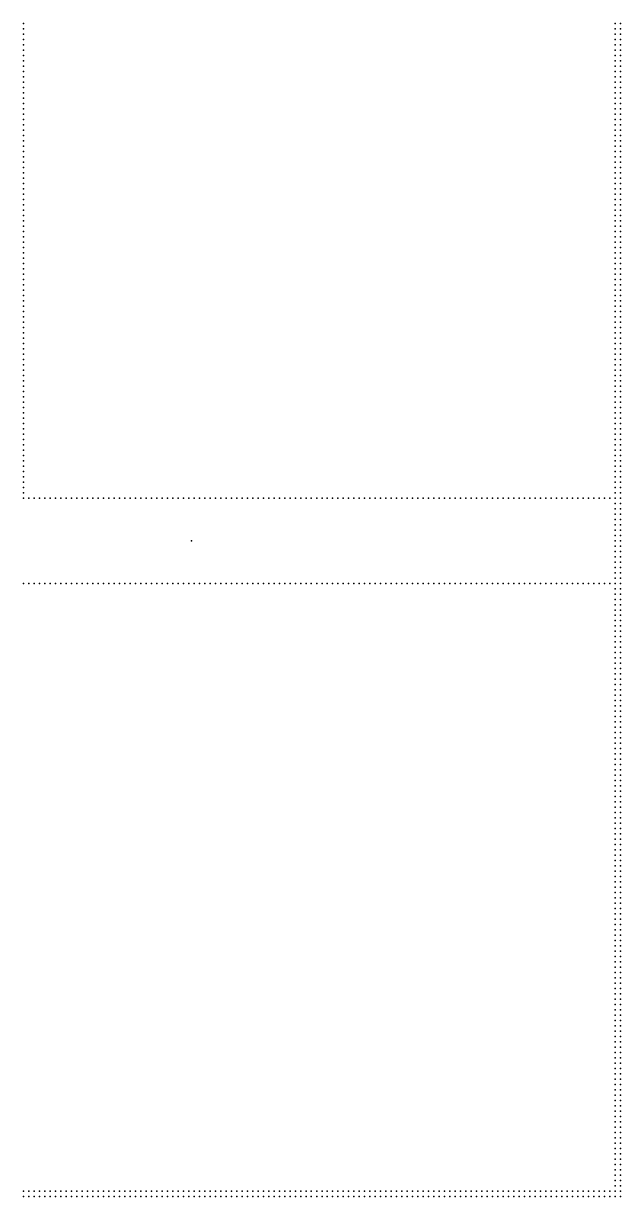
# Model space of a CAD drawing. Header units: metres. Extents: x -50 to 50, y -49 to 49.
# Drawn here: x 25.33 to 50.22, y -48.95 to 0 of the extents above; entities that cross this region are included whole.
import ezdxf

# ---------------------------------------------------------------- set-up
doc = ezdxf.new("R2010")
doc.units = ezdxf.units.M

msp = doc.modelspace()

# ---------------------------------------------------------------- linework, layer by layer
for p in [(25.333, 0), (50, 0), (50.222, 0), (25.333, -0.222), (25.333, -0.445), (50, -0.222), (50, -0.445), (50.222, -0.222), (50.222, -0.445), (25.333, -0.667), (25.333, -0.89), (50, -0.667), (50, -0.89), (50.222, -0.667), (50.222, -0.89), (25.333, -1.112), (25.333, -1.335), (50, -1.112), (50, -1.335), (50.222, -1.112), (50.222, -1.335), (25.333, -1.557), (25.333, -1.78), (50, -1.557), (50, -1.78), (50.222, -1.557), (50.222, -1.78), (25.333, -2.002), (25.333, -2.225), (50, -2.002), (50, -2.225), (50.222, -2.002), (50.222, -2.225), (25.333, -2.447), (25.333, -2.67), (25.333, -2.892), (50, -2.447), (50, -2.67), (50, -2.892), (50.222, -2.447), (50.222, -2.67), (50.222, -2.892), (25.333, -3.115), (25.333, -3.337), (50, -3.115), (50, -3.337), (50.222, -3.115), (50.222, -3.337), (25.333, -3.56), (25.333, -3.782), (50, -3.56), (50, -3.782), (50.222, -3.56), (50.222, -3.782), (25.333, -4.005), (25.333, -4.227), (50, -4.005), (50, -4.227), (50.222, -4.005), (50.222, -4.227), (25.333, -4.45), (25.333, -4.672), (25.333, -4.895), (50, -4.45), (50, -4.672), (50, -4.895), (50.222, -4.45), (50.222, -4.672), (50.222, -4.895), (25.333, -5.117), (25.333, -5.34), (50, -5.117), (50, -5.34), (50.222, -5.117), (50.222, -5.34), (25.333, -5.562), (25.333, -5.785), (50, -5.562), (50, -5.785), (50.222, -5.562), (50.222, -5.785), (25.333, -6.007), (25.333, -6.229), (50, -6.007), (50, -6.229), (50.222, -6.007), (50.222, -6.229), (25.333, -6.452), (25.333, -6.674), (50, -6.452), (50, -6.674), (50.222, -6.452), (50.222, -6.674), (25.333, -6.897), (25.333, -7.119), (25.333, -7.342), (50, -6.897), (50, -7.119), (50, -7.342), (50.222, -6.897), (50.222, -7.119), (50.222, -7.342), (25.333, -7.564), (25.333, -7.787), (50, -7.564), (50, -7.787), (50.222, -7.564), (50.222, -7.787), (25.333, -8.009), (25.333, -8.232), (50, -8.009), (50, -8.232), (50.222, -8.009), (50.222, -8.232), (25.333, -8.454), (25.333, -8.677), (50, -8.454), (50, -8.677), (50.222, -8.454), (50.222, -8.677), (25.333, -8.899), (25.333, -9.122), (50, -8.899), (50, -9.122), (50.222, -8.899), (50.222, -9.122), (25.333, -9.344), (25.333, -9.567), (25.333, -9.789), (50, -9.344), (50, -9.567), (50, -9.789), (50.222, -9.344), (50.222, -9.567), (50.222, -9.789), (25.333, -10.012), (25.333, -10.234), (50, -10.012), (50, -10.234), (50.222, -10.012), (50.222, -10.234), (25.333, -10.457), (25.333, -10.679), (50, -10.457), (50, -10.679), (50.222, -10.457), (50.222, -10.679), (25.333, -10.902), (25.333, -11.124), (50, -10.902), (50, -11.124), (50.222, -10.902), (50.222, -11.124), (25.333, -11.347), (25.333, -11.569), (50, -11.347), (50, -11.569), (50.222, -11.347), (50.222, -11.569), (25.333, -11.792), (25.333, -12.014), (50, -11.792), (50, -12.014), (50.222, -11.792), (50.222, -12.014), (25.333, -12.236), (25.333, -12.459), (25.333, -12.681), (50, -12.236), (50, -12.459), (50, -12.681), (50.222, -12.236), (50.222, -12.459), (50.222, -12.681), (25.333, -12.904), (25.333, -13.126), (50, -12.904), (50, -13.126), (50.222, -12.904), (50.222, -13.126), (25.333, -13.349), (25.333, -13.571), (50, -13.349), (50, -13.571), (50.222, -13.349), (50.222, -13.571), (25.333, -13.794), (25.333, -14.016), (50, -13.794), (50, -14.016), (50.222, -13.794), (50.222, -14.016), (25.333, -14.239), (25.333, -14.461), (50, -14.239), (50, -14.461), (50.222, -14.239), (50.222, -14.461), (25.333, -14.684), (25.333, -14.906), (25.333, -15.129), (50, -14.684), (50, -14.906), (50, -15.129), (50.222, -14.684), (50.222, -14.906), (50.222, -15.129), (25.333, -15.351), (25.333, -15.574), (50, -15.351), (50, -15.574), (50.222, -15.351), (50.222, -15.574), (25.333, -15.796), (25.333, -16.019), (50, -15.796), (50, -16.019), (50.222, -15.796), (50.222, -16.019), (25.333, -16.241), (25.333, -16.464), (50, -16.241), (50, -16.464), (50.222, -16.241), (50.222, -16.464), (25.333, -16.686), (25.333, -16.909), (25.333, -17.131), (50, -16.686), (50, -16.909), (50, -17.131), (50.222, -16.686), (50.222, -16.909), (50.222, -17.131), (25.333, -17.354), (25.333, -17.576), (50, -17.354), (50, -17.576), (50.222, -17.354), (50.222, -17.576), (25.333, -17.799), (25.333, -18.021), (50, -17.799), (50, -18.021), (50.222, -17.799), (50.222, -18.021), (25.333, -18.244), (25.333, -18.466), (50, -18.244), (50, -18.466), (50.222, -18.244), (50.222, -18.466), (25.333, -18.688), (25.333, -18.911), (50, -18.688), (50, -18.911), (50.222, -18.688), (50.222, -18.911), (25.333, -19.133), (25.333, -19.356), (25.333, -19.578), (50, -19.133), (50, -19.356), (50, -19.578), (50.222, -19.133), (50.222, -19.356), (50.222, -19.578), (25.333, -19.801), (25.556, -19.801), (25.778, -19.801), (26, -19.801), (26.222, -19.801), (26.444, -19.801), (26.667, -19.801), (26.889, -19.801), (27.111, -19.801), (27.333, -19.801), (27.556, -19.801), (27.778, -19.801), (28, -19.801), (28.222, -19.801), (28.444, -19.801), (28.667, -19.801), (28.889, -19.801), (29.111, -19.801), (29.333, -19.801), (29.556, -19.801), (29.778, -19.801), (30, -19.801), (30.222, -19.801), (30.444, -19.801), (30.667, -19.801), (30.889, -19.801), (31.111, -19.801), (31.333, -19.801), (31.556, -19.801), (31.778, -19.801), (32, -19.801), (32.222, -19.801), (32.444, -19.801), (32.667, -19.801), (32.889, -19.801), (33.111, -19.801), (33.333, -19.801), (33.556, -19.801), (33.778, -19.801), (34, -19.801), (34.222, -19.801), (34.444, -19.801), (34.667, -19.801), (34.889, -19.801), (35.111, -19.801), (35.333, -19.801), (35.556, -19.801), (35.778, -19.801), (36, -19.801), (36.222, -19.801), (36.444, -19.801), (36.667, -19.801), (36.889, -19.801), (37.111, -19.801), (37.333, -19.801), (37.556, -19.801), (37.778, -19.801), (38, -19.801), (38.222, -19.801), (38.444, -19.801), (38.667, -19.801), (38.889, -19.801), (39.111, -19.801), (39.333, -19.801), (39.556, -19.801), (39.778, -19.801), (40, -19.801), (40.222, -19.801), (40.444, -19.801), (40.667, -19.801), (40.889, -19.801), (41.111, -19.801), (41.333, -19.801), (41.556, -19.801), (41.778, -19.801), (42, -19.801), (42.222, -19.801), (42.444, -19.801), (42.667, -19.801), (42.889, -19.801), (43.111, -19.801), (43.333, -19.801), (43.556, -19.801), (43.778, -19.801), (44, -19.801), (44.222, -19.801), (44.444, -19.801), (44.667, -19.801), (44.889, -19.801), (45.111, -19.801), (45.333, -19.801), (45.556, -19.801), (45.778, -19.801), (46, -19.801), (46.222, -19.801), (46.444, -19.801), (46.667, -19.801), (46.889, -19.801), (47.111, -19.801), (47.333, -19.801), (47.556, -19.801), (47.778, -19.801), (48, -19.801), (48.222, -19.801), (48.444, -19.801), (48.667, -19.801), (48.889, -19.801), (49.111, -19.801), (49.333, -19.801), (49.556, -19.801), (49.778, -19.801), (50, -19.801), (50, -20.023), (50.222, -19.801), (50.222, -20.023), (50, -20.246), (50, -20.468), (50.222, -20.246), (50.222, -20.468), (50, -20.691), (50, -20.913), (50.222, -20.691), (50.222, -20.913), (50, -21.136), (50, -21.358), (50.222, -21.136), (50.222, -21.358), (32.333, -21.581), (50, -21.581), (50, -21.803), (50.222, -21.581), (50.222, -21.803), (50, -22.026), (50, -22.248), (50, -22.471), (50.222, -22.026), (50.222, -22.248), (50.222, -22.471), (50, -22.693), (50, -22.916), (50.222, -22.693), (50.222, -22.916), (25.333, -23.361), (25.556, -23.361), (25.778, -23.361), (26, -23.361), (26.222, -23.361), (26.444, -23.361), (26.667, -23.361), (26.889, -23.361), (27.111, -23.361), (27.333, -23.361), (27.556, -23.361), (27.778, -23.361), (28, -23.361), (28.222, -23.361), (28.444, -23.361), (28.667, -23.361), (28.889, -23.361), (29.111, -23.361), (29.333, -23.361), (29.556, -23.361), (29.778, -23.361), (30, -23.361), (30.222, -23.361), (30.444, -23.361), (30.667, -23.361), (30.889, -23.361), (31.111, -23.361), (31.333, -23.361), (31.556, -23.361), (31.778, -23.361), (32, -23.361), (32.222, -23.361), (32.444, -23.361), (32.667, -23.361), (32.889, -23.361), (33.111, -23.361), (33.333, -23.361), (33.556, -23.361), (33.778, -23.361), (34, -23.361), (34.222, -23.361), (34.444, -23.361), (34.667, -23.361), (34.889, -23.361), (35.111, -23.361), (35.333, -23.361), (35.556, -23.361), (35.778, -23.361), (36, -23.361), (36.222, -23.361), (36.444, -23.361), (36.667, -23.361), (36.889, -23.361), (37.111, -23.361), (37.333, -23.361), (37.556, -23.361), (37.778, -23.361), (38, -23.361), (38.222, -23.361), (38.444, -23.361), (38.667, -23.361), (38.889, -23.361), (39.111, -23.361), (39.333, -23.361), (39.556, -23.361), (39.778, -23.361), (40, -23.361), (40.222, -23.361), (40.444, -23.361), (40.667, -23.361), (40.889, -23.361), (41.111, -23.361), (41.333, -23.361), (41.556, -23.361), (41.778, -23.361), (42, -23.361), (42.222, -23.361), (42.444, -23.361), (42.667, -23.361), (42.889, -23.361), (43.111, -23.361), (43.333, -23.361), (43.556, -23.361), (43.778, -23.361), (44, -23.361), (44.222, -23.361), (44.444, -23.361), (44.667, -23.361), (44.889, -23.361), (45.111, -23.361), (45.333, -23.361), (45.556, -23.361), (45.778, -23.361), (46, -23.361), (46.222, -23.361), (46.444, -23.361), (46.667, -23.361), (46.889, -23.361), (47.111, -23.361), (47.333, -23.361), (47.556, -23.361), (47.778, -23.361), (48, -23.361), (48.222, -23.361), (48.444, -23.361), (48.667, -23.361), (48.889, -23.361), (49.111, -23.361), (49.333, -23.361), (49.556, -23.361), (49.778, -23.361), (50, -23.138), (50, -23.361), (50.222, -23.138), (50.222, -23.361), (50, -23.583), (50, -23.806), (50.222, -23.583), (50.222, -23.806), (50, -24.028), (50, -24.251), (50, -24.473), (50.222, -24.028), (50.222, -24.251), (50.222, -24.473), (50, -24.695), (50, -24.918), (50.222, -24.695), (50.222, -24.918), (50, -25.14), (50, -25.363), (50.222, -25.14), (50.222, -25.363), (50, -25.585), (50, -25.808), (50.222, -25.585), (50.222, -25.808), (50, -26.03), (50, -26.253), (50.222, -26.03), (50.222, -26.253), (50, -26.475), (50, -26.698), (50, -26.92), (50.222, -26.475), (50.222, -26.698), (50.222, -26.92), (50, -27.143), (50, -27.365), (50.222, -27.143), (50.222, -27.365), (50, -27.588), (50, -27.81), (50.222, -27.588), (50.222, -27.81), (50, -28.033), (50, -28.255), (50.222, -28.033), (50.222, -28.255), (50, -28.478), (50, -28.7), (50.222, -28.478), (50.222, -28.7), (50, -28.923), (50, -29.145), (50, -29.368), (50.222, -28.923), (50.222, -29.145), (50.222, -29.368), (50, -29.59), (50, -29.813), (50.222, -29.59), (50.222, -29.813), (50, -30.035), (50, -30.258), (50.222, -30.035), (50.222, -30.258), (50, -30.48), (50, -30.702), (50.222, -30.48), (50.222, -30.702), (50, -30.925), (50, -31.147), (50.222, -30.925), (50.222, -31.147), (50, -31.37), (50, -31.592), (50.222, -31.37), (50.222, -31.592), (50, -31.815), (50, -32.037), (50, -32.26), (50.222, -31.815), (50.222, -32.037), (50.222, -32.26), (50, -32.482), (50, -32.705), (50.222, -32.482), (50.222, -32.705), (50, -32.927), (50, -33.15), (50.222, -32.927), (50.222, -33.15), (50, -33.372), (50, -33.595), (50.222, -33.372), (50.222, -33.595), (50, -33.817), (50, -34.04), (50, -34.262), (50.222, -33.817), (50.222, -34.04), (50.222, -34.262), (50, -34.485), (50, -34.707), (50.222, -34.485), (50.222, -34.707), (50, -34.93), (50, -35.152), (50.222, -34.93), (50.222, -35.152), (50, -35.375), (50, -35.597), (50.222, -35.375), (50.222, -35.597), (50, -35.82), (50, -36.042), (50.222, -35.82), (50.222, -36.042), (50, -36.265), (50, -36.487), (50, -36.709), (50.222, -36.265), (50.222, -36.487), (50.222, -36.709), (50, -36.932), (50, -37.154), (50.222, -36.932), (50.222, -37.154), (50, -37.377), (50, -37.599), (50.222, -37.377), (50.222, -37.599), (50, -37.822), (50, -38.044), (50.222, -37.822), (50.222, -38.044), (50, -38.267), (50, -38.489), (50.222, -38.267), (50.222, -38.489), (50, -38.712), (50, -38.934), (50, -39.157), (50.222, -38.712), (50.222, -38.934), (50.222, -39.157), (50, -39.379), (50, -39.602), (50.222, -39.379), (50.222, -39.602), (50, -39.824), (50, -40.047), (50.222, -39.824), (50.222, -40.047), (50, -40.269), (50, -40.492), (50.222, -40.269), (50.222, -40.492), (50, -40.714), (50, -40.937), (50.222, -40.714), (50.222, -40.937), (50, -41.159), (50, -41.382), (50.222, -41.159), (50.222, -41.382), (50, -41.604), (50, -41.827), (50, -42.049), (50.222, -41.604), (50.222, -41.827), (50.222, -42.049), (50, -42.272), (50, -42.494), (50.222, -42.272), (50.222, -42.494), (50, -42.716), (50, -42.939), (50.222, -42.716), (50.222, -42.939), (50, -43.161), (50, -43.384), (50.222, -43.161), (50.222, -43.384), (50, -43.606), (50, -43.829), (50.222, -43.606), (50.222, -43.829), (50, -44.051), (50, -44.274), (50, -44.496), (50.222, -44.051), (50.222, -44.274), (50.222, -44.496), (50, -44.719), (50, -44.941), (50.222, -44.719), (50.222, -44.941), (50, -45.164), (50, -45.386), (50.222, -45.164), (50.222, -45.386), (50, -45.609), (50, -45.831), (50.222, -45.609), (50.222, -45.831), (50, -46.054), (50, -46.276), (50, -46.499), (50.222, -46.054), (50.222, -46.276), (50.222, -46.499), (50, -46.721), (50, -46.944), (50.222, -46.721), (50.222, -46.944), (50, -47.166), (50, -47.389), (50.222, -47.166), (50.222, -47.389), (50, -47.611), (50, -47.834), (50.222, -47.611), (50.222, -47.834), (50, -48.056), (50, -48.279), (50.222, -48.056), (50.222, -48.279), (25.333, -48.723), (25.333, -48.946), (25.556, -48.723), (25.556, -48.946), (25.778, -48.723), (25.778, -48.946), (26, -48.723), (26, -48.946), (26.222, -48.723), (26.222, -48.946), (26.444, -48.723), (26.444, -48.946), (26.667, -48.723), (26.667, -48.946), (26.889, -48.723), (26.889, -48.946), (27.111, -48.723), (27.111, -48.946), (27.333, -48.723), (27.333, -48.946), (27.556, -48.723), (27.556, -48.946), (27.778, -48.723), (27.778, -48.946), (28, -48.723), (28, -48.946), (28.222, -48.723), (28.222, -48.946), (28.444, -48.723), (28.444, -48.946), (28.667, -48.723), (28.667, -48.946), (28.889, -48.723), (28.889, -48.946), (29.111, -48.723), (29.111, -48.946), (29.333, -48.723), (29.333, -48.946), (29.556, -48.723), (29.556, -48.946), (29.778, -48.723), (29.778, -48.946), (30, -48.723), (30, -48.946), (30.222, -48.723), (30.222, -48.946), (30.444, -48.723), (30.444, -48.946), (30.667, -48.723), (30.667, -48.946), (30.889, -48.723), (30.889, -48.946), (31.111, -48.723), (31.111, -48.946), (31.333, -48.723), (31.333, -48.946), (31.556, -48.723), (31.556, -48.946), (31.778, -48.723), (31.778, -48.946), (32, -48.723), (32, -48.946), (32.222, -48.723), (32.222, -48.946), (32.444, -48.723), (32.444, -48.946), (32.667, -48.723), (32.667, -48.946), (32.889, -48.723), (32.889, -48.946), (33.111, -48.723), (33.111, -48.946), (33.333, -48.723), (33.333, -48.946), (33.556, -48.723), (33.556, -48.946), (33.778, -48.723), (33.778, -48.946), (34, -48.723), (34, -48.946), (34.222, -48.723), (34.222, -48.946), (34.444, -48.723), (34.444, -48.946), (34.667, -48.723), (34.667, -48.946), (34.889, -48.723), (34.889, -48.946), (35.111, -48.723), (35.111, -48.946), (35.333, -48.723), (35.333, -48.946), (35.556, -48.723), (35.556, -48.946), (35.778, -48.723), (35.778, -48.946), (36, -48.723), (36, -48.946), (36.222, -48.723), (36.222, -48.946), (36.444, -48.723), (36.444, -48.946), (36.667, -48.723), (36.667, -48.946), (36.889, -48.723), (36.889, -48.946), (37.111, -48.723), (37.111, -48.946), (37.333, -48.723), (37.333, -48.946), (37.556, -48.723), (37.556, -48.946), (37.778, -48.723), (37.778, -48.946), (38, -48.723), (38, -48.946), (38.222, -48.723), (38.222, -48.946), (38.444, -48.723), (38.444, -48.946), (38.667, -48.723), (38.667, -48.946), (38.889, -48.723), (38.889, -48.946), (39.111, -48.723), (39.111, -48.946), (39.333, -48.723), (39.333, -48.946), (39.556, -48.723), (39.556, -48.946), (39.778, -48.723), (39.778, -48.946), (40, -48.723), (40, -48.946), (40.222, -48.723), (40.222, -48.946), (40.444, -48.723), (40.444, -48.946), (40.667, -48.723), (40.667, -48.946), (40.889, -48.723), (40.889, -48.946), (41.111, -48.723), (41.111, -48.946), (41.333, -48.723), (41.333, -48.946), (41.556, -48.723), (41.556, -48.946), (41.778, -48.723), (41.778, -48.946), (42, -48.723), (42, -48.946), (42.222, -48.723), (42.222, -48.946), (42.444, -48.723), (42.444, -48.946), (42.667, -48.723), (42.667, -48.946), (42.889, -48.723), (42.889, -48.946), (43.111, -48.723), (43.111, -48.946), (43.333, -48.723), (43.333, -48.946), (43.556, -48.723), (43.556, -48.946), (43.778, -48.723), (43.778, -48.946), (44, -48.723), (44, -48.946), (44.222, -48.723), (44.222, -48.946), (44.444, -48.723), (44.444, -48.946), (44.667, -48.723), (44.667, -48.946), (44.889, -48.723), (44.889, -48.946), (45.111, -48.723), (45.111, -48.946), (45.333, -48.723), (45.333, -48.946), (45.556, -48.723), (45.556, -48.946), (45.778, -48.723), (45.778, -48.946), (46, -48.723), (46, -48.946), (46.222, -48.723), (46.222, -48.946), (46.444, -48.723), (46.444, -48.946), (46.667, -48.723), (46.667, -48.946), (46.889, -48.723), (46.889, -48.946), (47.111, -48.723), (47.111, -48.946), (47.333, -48.723), (47.333, -48.946), (47.556, -48.723), (47.556, -48.946), (47.778, -48.723), (47.778, -48.946), (48, -48.723), (48, -48.946), (48.222, -48.723), (48.222, -48.946), (48.444, -48.723), (48.444, -48.946), (48.667, -48.723), (48.667, -48.946), (48.889, -48.723), (48.889, -48.946), (49.111, -48.723), (49.111, -48.946), (49.333, -48.723), (49.333, -48.946), (49.556, -48.723), (49.556, -48.946), (49.778, -48.723), (49.778, -48.946), (50, -48.501), (50, -48.723), (50, -48.946), (50.222, -48.501), (50.222, -48.723), (50.222, -48.946), (50.222, -48.946)]:
    msp.add_point(p)

doc.saveas('drawing.dxf')
